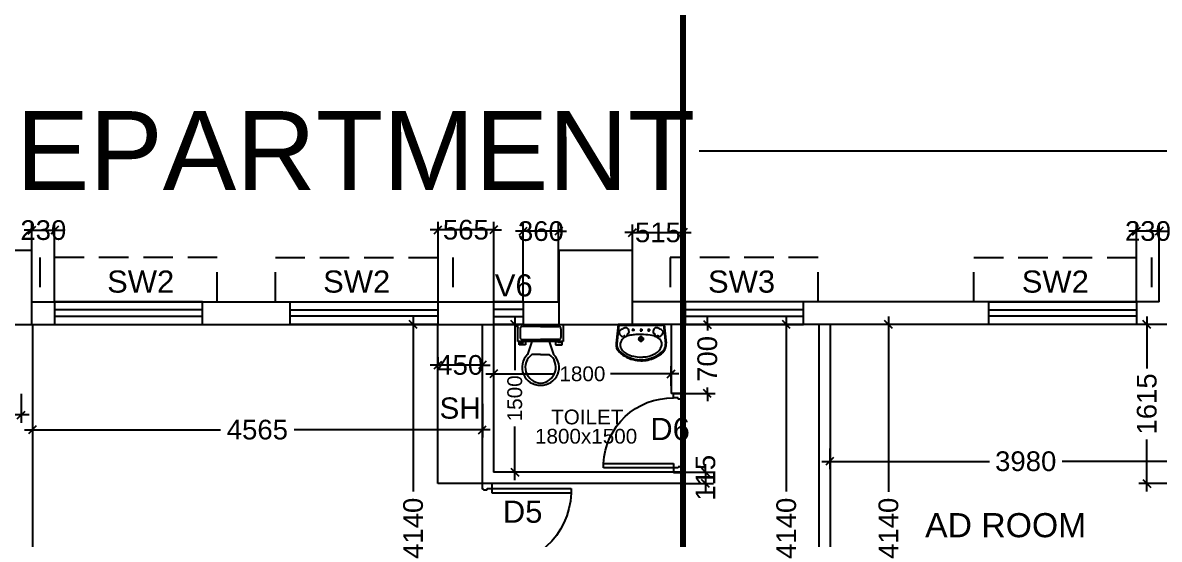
# Model space of a CAD drawing. Extents: x 7620542 to 7843793, y -6476226 to -6093835.
# Drawn here: x 7664083 to 7675615, y -6421825 to -6416580 of the extents above; entities that cross this region are included whole.
import ezdxf
from ezdxf.enums import TextEntityAlignment as Align

# ---------------------------------------------------------------- set-up
doc = ezdxf.new("R2010")
doc.units = 0
doc.header["$LTSCALE"] = 600
doc.header["$MEASUREMENT"] = 0
doc.header["$PDMODE"] = 35
doc.linetypes.add('DASHED', pattern=[0.75, 0.5, -0.25])
doc.layers.get('0').update_dxf_attribs({"linetype": 'CONTINUOUS'})
doc.layers.get('Defpoints').update_dxf_attribs({"linetype": 'CONTINUOUS'})
for name, color, linetype in [('chajja', 7, 'CONTINUOUS'), ('DIM-TEXT', 8, 'CONTINUOUS'), ('DOOR', 32, 'CONTINUOUS'), ('joinery', 7, 'CONTINUOUS'), ('LA-column', 3, 'CONTINUOUS'), ('Room Dim', 1, 'CONTINUOUS'), ('Sections', 10, 'CONTINUOUS'), ('Shleves', 7, 'CONTINUOUS'), ('TEXT', 6, 'CONTINUOUS'), ('Toi-Euip', 8, 'CONTINUOUS'), ('toi-fix', 46, 'CONTINUOUS'), ('Walls', 7, 'CONTINUOUS'), ('WIN', 151, 'CONTINUOUS'), ('Working Dim', 5, 'CONTINUOUS')]:
    doc.layers.add(name, color=color, linetype=linetype)
doc.styles.add('ari', font='arial.ttf')
doc.styles.add('ARIAL', font='arial.ttf')
doc.styles.add('RT', font='romant.shx')
doc.dimstyles.new('int. dim', dxfattribs={"dimtxt": 450, "dimasz": 80, "dimexe": 80, "dimexo": 0, "dimgap": 70, "dimtad": 0, "dimdec": 0, "dimzin": 12, "dimdsep": 46, "dimtxsty": 'ari', "dimblk": 'OBLIQUE', "dimcen": 2, "dimdle": 80, "dimclrd": 256, "dimclre": 256, "dimclrt": 6, "dimadec": 0, "dimazin": 0, "dimtfac": 1, "dimtdec": 0, "dimtix": 1, "dimtmove": 2, "dimatfit": 3, "dimfxl": 1, "dimtolj": 1, "dimtzin": 0, "dimlwd": -1, "dimlwe": -1, "dimarcsym": 0})
doc.dimstyles.new('TEXT', dxfattribs={"dimscale": 0, "dimtxt": 600, "dimasz": 300, "dimexe": 300, "dimexo": 30, "dimgap": 50, "dimtad": 0, "dimdec": 0, "dimzin": 0, "dimdsep": 46, "dimtxsty": 'RT', "dimblk": 'OBLIQUE', "dimcen": 0.09, "dimdle": 300, "dimclrd": 256, "dimclre": 256, "dimclrt": 170, "dimadec": 0, "dimazin": 0, "dimtfac": 1, "dimtdec": 0, "dimtofl": 0, "dimtmove": 2, "dimatfit": 3, "dimfxl": 1, "dimfrac": 2, "dimtolj": 1, "dimtzin": 0, "dimlwd": -1, "dimlwe": -1, "dimarcsym": 0})

# ---------------------------------------------------------------- blocks, each defined once
blk = doc.blocks.new('1000')
at = {"layer": 'DOOR'}
for p, q in [((0, -100), (0, 0)), ((0, 0), (50, 0)), ((50, -100), (0, -100)), ((50, 0), (50, -2)), ((63, -49), (50, -49)), ((50, -49), (50, -100)), ((50, -100), (50, -901)), ((100, -100), (50, -100)), ((63, -13), (61, -13)), ((63, -13), (63, -49)), ((100, -901), (100, -100)), ((837, -13), (837, -49)), ((837, -13), (839, -13)), ((837, -49), (850, -49)), ((850, 0), (850, -2)), ((900, 0), (850, 0)), ((850, -49), (850, -100)), ((850, -100), (900, -100)), ((900, -100), (900, 0)), ((50, -901), (100, -901))]:
    blk.add_line(p, q, dxfattribs=at)
for centre, major_axis, start_param, end_param in [((50, -13), (-7.95, 7.95), 3.926991, 5.497787), ((850, -13), (7.95, 7.95), 0.785398, 2.356194)]:
    blk.add_ellipse(centre, major_axis=major_axis, ratio=1, start_param=start_param, end_param=end_param, dxfattribs=at)
at = {"layer": 'DOOR', "color": 145}
blk.add_ellipse((64, -115), major_axis=(-520, 590), ratio=1, start_param=2.464943, end_param=4.009476, dxfattribs=at)
blk = doc.blocks.new('A$C70ED7303')
at = {"layer": 'toi-fix', "color": 8}
for p, q in [((0, 0), (229, 0)), ((229, 0), (229, -174)), ((-229, 0), (0, 0)), ((-229, -174), (-229, 0)), ((-207, -44), (-207, -131)), ((0, -22), (-185, -22)), ((0, -22), (185, -22)), ((207, -44), (207, -131)), ((229, -174), (-229, -174)), ((-218, -207), (-218, -185)), ((-218, -185), (-174, -185)), ((-153, -207), (-218, -207)), ((-185, -153), (0, -153)), ((-174, -185), (-174, -174)), ((-153, -174), (-153, -207)), ((-87, -174), (-131, -305)), ((185, -153), (0, -153)), ((87, -174), (131, -305)), ((153, -174), (153, -207)), ((153, -207), (218, -207)), ((174, -185), (174, -174)), ((218, -185), (174, -185)), ((218, -207), (218, -185)), ((0, -305), (-87, -305)), ((0, -305), (87, -305))]:
    blk.add_line(p, q, dxfattribs=at)
for centre, major_axis, start_param, end_param in [((-188, -41), (13.6, -13.6), 2.214297, 4.068888), ((188, -41), (13.6, -13.6), 0.643501, 2.498091), ((-188, -134), (-13.6, -13.6), 5.35589, 7.21048), ((188, -134), (-13.6, -13.6), 0.643501, 2.498091), ((-7, -436), (-128, -128), 4.686239, 7.105146), ((5, -435), (-113, -113), 4.541602, 7.039318), ((7, -436), (56, -172), -0.351019, 2.067888), ((-5, -435), (-113, -113), 0.814663, 3.31238)]:
    blk.add_ellipse(centre, major_axis=major_axis, ratio=1, start_param=start_param, end_param=end_param, dxfattribs=at)
blk = doc.blocks.new('A$C5FEC0201')
at = {"layer": 'Toi-Euip'}
for p, q in [((0, 473), (185, 494)), ((0, 465), (191, 487)), ((0, 473), (0, 21)), ((10, 458), (10, 40)), ((54, 310), (54, 337)), ((72, 323), (39, 323)), ((72, 248), (39, 248)), ((54, 236), (54, 262)), ((173, 246), (112, 246)), ((143, 277), (143, 216)), ((67, 169), (39, 169)), ((54, 156), (54, 183)), ((0, 29), (191, 7)), ((0, 21), (185, 0))]:
    blk.add_line(p, q, dxfattribs=at)
for centre, radius in [((54, 323), 6.43), ((54, 248), 6.43), ((143, 246), 21.6), ((143, 246), 15.5), ((143, 246), 10.9), ((54, 169), 6.43)]:
    blk.add_circle(centre, radius, dxfattribs=at)
for centre, radius, start, end in [((-15, 454), 24.7, 11.1451, 53.7785), ((155, 371), 126, 140.5982, 160.4136), ((76, 442), 20.7, 62.4908, 153.191), ((68, 406), 56.9, 34.9669, 71.6496), ((203, 375), 80.1, 113.693, 156.3813), ((191, 356), 94.7, 75.5854, 102.6546), ((195, 411), 83.2, 73.2392, 96.9959), ((198, 409), 78.1, 56.7911, 95.1402), ((173, 329), 126, 27.7975, 70.6946), ((197, 387), 106, 42.34, 78.5521), ((182, 367), 123, 31.8415, 61.2146), ((66, 263), 287, 13.6801, 43.1199), ((66, 397), 34, 151.9192, 201.3561), ((75, 413), 49.2, 215.0585, 257.193), ((73, 396), 31.9, 253.9654, 299.9209), ((114, 361), 26.8, 118.2715, 163.614), ((107, 378), 8.55, 353.1526, 127.3039), ((273, 323), 167, 149.5902, 175.9719), ((120, 410), 8.6, 136.0403, 216.1074), ((101, 427), 17.9, 320.4642, 39.5358), ((121, 409), 8.72, 204.5104, 300.3287), ((73, 260), 247, 0.5187, 31.0564), ((135, 301), 200, 16.9894, 40.6854), ((45, 247), 303, 336.1951, 21.8497), ((898, 213), 801, 171.2228, 177.52), ((830, 250), 732, 180.2431, 185.5482), ((23, 243), 298, 335.4107, 3.8454), ((83, 251), 274, 347.1391, 16.8516), ((75, 79), 49.2, 102.807, 144.9415), ((73, 96), 31.9, 60.0791, 106.0346), ((114, 132), 26.8, 196.386, 241.7285), ((397, 201), 296, 184.2321, 193.8267), ((107, 113), 7.39, 228.2984, 348.6803), ((218, 146), 110, 188.0202, 245.0221), ((164, 170), 140, 301.8603, 338.3132), ((67, 229), 275, 316.2173, 337.6674), ((60, 236), 294, 316.3845, 351.023), ((-16, 41), 25.7, 308.7487, 358.5796), ((66, 95), 34, 158.6439, 208.0808), ((155, 121), 126, 199.5864, 219.4018), ((76, 50), 20.7, 206.809, 297.5092), ((68, 86), 56.9, 288.3504, 325.0331), ((120, 82), 8.6, 143.8926, 223.9597), ((121, 84), 7.73, 75.1523, 157.9307), ((101, 65), 17.9, 320.4642, 39.5358), ((200, 112), 70.9, 246.7779, 302.4081), ((198, 99), 99.5, 262.3942, 318.6169), ((196, 102), 94.4, 267.2238, 318.0895)]:
    blk.add_arc(centre, radius, start, end, dxfattribs=at)
blk = doc.blocks.new('_Oblique')
at = {"color": 0, "linetype": 'ByBlock', "lineweight": -2}
blk.add_line((-0.5, -0.5), (0.5, 0.5), dxfattribs=at)
blk = doc.blocks.new('*D479')
at = {"layer": 'Defpoints', "color": 0, "linetype": 'Continuous', "transparency": 16777216}
for p in [(7682389, -6417883), (7641849, -6419044, 0), (7682389, -6419044, 0)]:
    blk.add_point(p, dxfattribs=at)
at = {"layer": 'DIM-TEXT', "transparency": 16777216}
for p, q in [((7641849, -6419044), (7641849, -6417583)), ((7682389, -6419044), (7682389, -6417583)), ((7641549, -6417883), (7653290, -6417883)), ((7682689, -6417883), (7670948, -6417883))]:
    blk.add_line(p, q, dxfattribs=at)
at = {"layer": 'DIM-TEXT', "linetype": 'Continuous', "transparency": 16777216, "xscale": 300, "yscale": 300, "zscale": 300, "rotation": 180}
blk.add_blockref('_Oblique', (7641849, -6417883), dxfattribs=at)
at = {"layer": 'DIM-TEXT', "linetype": 'Continuous', "transparency": 16777216, "xscale": 300, "yscale": 300, "zscale": 300}
blk.add_blockref('_Oblique', (7682389, -6417883), dxfattribs=at)
at = {"layer": 'DIM-TEXT', "color": 170, "linetype": 'Continuous', "transparency": 16777216, "insert": (7662119, -6417883), "char_height": 750, "attachment_point": 5, "style": 'ari'}
blk.add_mtext('\\A1;{\\H1.067x;ADMINISTRATION DEPARTMENT}', dxfattribs=at)
blk = doc.blocks.new('*D716')
at = {"layer": 'Defpoints', "color": 0, "transparency": 16777216}
for p in [(7660503, -6420348, 5), (7664067, -6420348, 5), (7664067, -6420563)]:
    blk.add_point(p, dxfattribs=at)
at = {"layer": 'Working Dim', "transparency": 16777216}
for p, q in [((7660503, -6420348), (7660503, -6420643)), ((7664067, -6420348), (7664067, -6420643)), ((7660423, -6420563), (7661915, -6420563)), ((7664147, -6420563), (7662654, -6420563))]:
    blk.add_line(p, q, dxfattribs=at)
at = {"layer": 'Working Dim', "transparency": 16777216, "xscale": 80, "yscale": 80, "zscale": 80, "rotation": 180}
blk.add_blockref('_Oblique', (7660503, -6420563), dxfattribs=at)
at = {"layer": 'Working Dim', "transparency": 16777216, "xscale": 80, "yscale": 80, "zscale": 80}
blk.add_blockref('_Oblique', (7664067, -6420563), dxfattribs=at)
at = {"layer": 'Working Dim', "color": 6, "transparency": 16777216, "insert": (7662285, -6420563), "char_height": 200, "attachment_point": 5, "style": 'ari'}
blk.add_mtext('\\A1;3565', dxfattribs=at)
blk = doc.blocks.new('*D718')
at = {"layer": 'Defpoints', "color": 0, "transparency": 16777216}
for p in [(7664181, -6420452, 5), (7668747, -6420451, 5), (7668747, -6420713)]:
    blk.add_point(p, dxfattribs=at)
at = {"layer": 'Working Dim', "transparency": 16777216}
for p, q in [((7664181, -6420452), (7664181, -6420793)), ((7668747, -6420451), (7668747, -6420793)), ((7664101, -6420713), (7666090, -6420713)), ((7668827, -6420713), (7666837, -6420713))]:
    blk.add_line(p, q, dxfattribs=at)
at = {"layer": 'Working Dim', "transparency": 16777216, "xscale": 80, "yscale": 80, "zscale": 80, "rotation": 180}
blk.add_blockref('_Oblique', (7664181, -6420713), dxfattribs=at)
at = {"layer": 'Working Dim', "transparency": 16777216, "xscale": 80, "yscale": 80, "zscale": 80}
blk.add_blockref('_Oblique', (7668747, -6420713), dxfattribs=at)
at = {"layer": 'Working Dim', "color": 6, "transparency": 16777216, "insert": (7666464, -6420713), "char_height": 200, "attachment_point": 5, "style": 'ari'}
blk.add_mtext('\\A1;4565', dxfattribs=at)
blk = doc.blocks.new('*D719')
at = {"layer": 'Defpoints', "color": 0, "transparency": 16777216}
for p in [(7667917, -6419644, 5), (7667474, -6423784, 5), (7668045, -6423784)]:
    blk.add_point(p, dxfattribs=at)
at = {"layer": 'Working Dim', "transparency": 16777216}
for p, q in [((7668045, -6419564), (7668045, -6421341)), ((7667917, -6419644), (7668125, -6419644)), ((7668045, -6423864), (7668045, -6422086)), ((7667474, -6423784), (7668125, -6423784))]:
    blk.add_line(p, q, dxfattribs=at)
at = {"layer": 'Working Dim', "transparency": 16777216, "xscale": 80, "yscale": 80, "zscale": 80}
for p, rotation in [((7668045, -6419644), 90), ((7668045, -6423784), 270)]:
    blk.add_blockref('_Oblique', p, dxfattribs=dict(at, rotation=rotation))
at = {"layer": 'Working Dim', "color": 6, "transparency": 16777216, "insert": (7668045, -6421714), "char_height": 200, "attachment_point": 5, "rotation": 90, "style": 'ari'}
blk.add_mtext('\\A1;4140', dxfattribs=at)
blk = doc.blocks.new('*D721')
at = {"layer": 'Defpoints', "color": 0, "transparency": 16777216}
for p in [(7671637, -6419644, 5), (7671831, -6419644), (7671634, -6423784, 5)]:
    blk.add_point(p, dxfattribs=at)
at = {"layer": 'Working Dim', "transparency": 16777216}
for p, q in [((7671831, -6419564), (7671831, -6421341)), ((7671637, -6419644), (7671911, -6419644)), ((7671831, -6423864), (7671831, -6422086)), ((7671634, -6423784), (7671911, -6423784))]:
    blk.add_line(p, q, dxfattribs=at)
at = {"layer": 'Working Dim', "transparency": 16777216, "xscale": 80, "yscale": 80, "zscale": 80}
for p, rotation in [((7671831, -6419644), 90), ((7671831, -6423784), 270)]:
    blk.add_blockref('_Oblique', p, dxfattribs=dict(at, rotation=rotation))
at = {"layer": 'Working Dim', "color": 6, "transparency": 16777216, "insert": (7671831, -6421714), "char_height": 200, "attachment_point": 5, "rotation": 90, "style": 'ari'}
blk.add_mtext('\\A1;4140', dxfattribs=at)
blk = doc.blocks.new('*D722')
at = {"layer": 'Defpoints', "color": 0, "transparency": 16777216}
for p in [(7670662, -6420146), (7670662, -6420267, 5), (7668862, -6420345, 5)]:
    blk.add_point(p, dxfattribs=at)
at = {"layer": 'Working Dim', "transparency": 16777216}
for p, q in [((7668862, -6420345), (7668862, -6420066)), ((7670662, -6420267), (7670662, -6420066)), ((7668782, -6420146), (7669475, -6420146)), ((7670742, -6420146), (7670048, -6420146))]:
    blk.add_line(p, q, dxfattribs=at)
at = {"layer": 'Working Dim', "transparency": 16777216, "xscale": 80, "yscale": 80, "zscale": 80, "rotation": 180}
blk.add_blockref('_Oblique', (7668862, -6420146), dxfattribs=at)
at = {"layer": 'Working Dim', "transparency": 16777216, "xscale": 80, "yscale": 80, "zscale": 80}
blk.add_blockref('_Oblique', (7670662, -6420146), dxfattribs=at)
at = {"layer": 'Working Dim', "color": 6, "transparency": 16777216, "insert": (7669762, -6420146), "char_height": 150, "attachment_point": 5, "style": 'ari'}
blk.add_mtext('\\A1;1800', dxfattribs=at)
blk = doc.blocks.new('*D723')
at = {"layer": 'Defpoints', "color": 0, "transparency": 16777216}
for p in [(7669076, -6419644), (7669149, -6419644, 5), (7669149, -6421144, 5)]:
    blk.add_point(p, dxfattribs=at)
at = {"layer": 'Working Dim', "transparency": 16777216}
for p, q in [((7669076, -6419564), (7669076, -6420107)), ((7669149, -6419644), (7668996, -6419644)), ((7669076, -6421224), (7669076, -6420680)), ((7669149, -6421144), (7668996, -6421144))]:
    blk.add_line(p, q, dxfattribs=at)
at = {"layer": 'Working Dim', "transparency": 16777216, "xscale": 80, "yscale": 80, "zscale": 80}
for p, rotation in [((7669076, -6419644), 90), ((7669076, -6421144), 270)]:
    blk.add_blockref('_Oblique', p, dxfattribs=dict(at, rotation=rotation))
at = {"layer": 'Working Dim', "color": 6, "transparency": 16777216, "insert": (7669076, -6420394), "char_height": 150, "attachment_point": 5, "rotation": 90, "style": 'ari'}
blk.add_mtext('\\A1;1500', dxfattribs=at)
blk = doc.blocks.new('*D724')
at = {"layer": 'Defpoints', "color": 0, "transparency": 16777216}
for p in [(7672271, -6420904, 5), (7676250, -6420904, 2), (7676250, -6421034)]:
    blk.add_point(p, dxfattribs=at)
at = {"layer": 'Working Dim', "transparency": 16777216}
for p, q in [((7672271, -6420904), (7672271, -6421114)), ((7676250, -6420904), (7676250, -6421114)), ((7672191, -6421034), (7673892, -6421034)), ((7676330, -6421034), (7674629, -6421034))]:
    blk.add_line(p, q, dxfattribs=at)
at = {"layer": 'Working Dim', "transparency": 16777216, "xscale": 80, "yscale": 80, "zscale": 80, "rotation": 180}
blk.add_blockref('_Oblique', (7672271, -6421034), dxfattribs=at)
at = {"layer": 'Working Dim', "transparency": 16777216, "xscale": 80, "yscale": 80, "zscale": 80}
blk.add_blockref('_Oblique', (7676250, -6421034), dxfattribs=at)
at = {"layer": 'Working Dim', "color": 6, "transparency": 16777216, "insert": (7674260, -6421034), "char_height": 200, "attachment_point": 5, "style": 'ari'}
blk.add_mtext('\\A1;3980', dxfattribs=at)
blk = doc.blocks.new('*D725')
at = {"layer": 'Defpoints', "color": 0, "transparency": 16777216}
for p in [(7673054, -6419644, 5), (7672868, -6423784), (7673051, -6423784, 5)]:
    blk.add_point(p, dxfattribs=at)
at = {"layer": 'Working Dim', "transparency": 16777216}
for p, q in [((7672868, -6419564), (7672868, -6421342)), ((7673054, -6419644), (7672788, -6419644)), ((7672868, -6423864), (7672868, -6422086)), ((7673051, -6423784), (7672788, -6423784))]:
    blk.add_line(p, q, dxfattribs=at)
at = {"layer": 'Working Dim', "transparency": 16777216, "xscale": 80, "yscale": 80, "zscale": 80}
for p, rotation in [((7672868, -6419644), 90), ((7672868, -6423784), 270)]:
    blk.add_blockref('_Oblique', p, dxfattribs=dict(at, rotation=rotation))
at = {"layer": 'Working Dim', "color": 6, "transparency": 16777216, "insert": (7672868, -6421714), "char_height": 200, "attachment_point": 5, "rotation": 90, "style": 'ari'}
blk.add_mtext('\\A1;4140', dxfattribs=at)
blk = doc.blocks.new('*D842')
at = {"layer": 'Defpoints', "color": 0, "linetype": 'Continuous', "transparency": 16777216}
for p in [(7682459, -6413785, 1), (7641549, -6414395, -3), (7641549, -6415531)]:
    blk.add_point(p, dxfattribs=at)
at = {"layer": 'DIM-TEXT', "transparency": 16777216}
for p, q in [((7682459, -6413785), (7682459, -6415831)), ((7641549, -6414395), (7641549, -6415831)), ((7641249, -6415531), (7650977, -6415531)), ((7682759, -6415531), (7673031, -6415531))]:
    blk.add_line(p, q, dxfattribs=at)
at = {"layer": 'DIM-TEXT', "linetype": 'Continuous', "transparency": 16777216, "xscale": 300, "yscale": 300, "zscale": 300, "rotation": 180}
blk.add_blockref('_Oblique', (7641549, -6415531), dxfattribs=at)
at = {"layer": 'DIM-TEXT', "linetype": 'Continuous', "transparency": 16777216, "xscale": 300, "yscale": 300, "zscale": 300}
blk.add_blockref('_Oblique', (7682459, -6415531), dxfattribs=at)
at = {"layer": 'DIM-TEXT', "color": 170, "linetype": 'Continuous', "transparency": 16777216, "insert": (7662004, -6415531), "char_height": 750, "attachment_point": 5, "style": 'ari'}
blk.add_mtext('\\A1;{\\H1.067X;GENERAL MEDICINE (FEMALE - 30 Beds )}', dxfattribs=at)
blk = doc.blocks.new('*D1053')
at = {"layer": 'Defpoints', "color": 0, "transparency": 16777216}
for p in [(7668297, -6420056), (7668297, -6420069, -4), (7668747, -6420069)]:
    blk.add_point(p, dxfattribs=at)
at = {"layer": 'Working Dim', "transparency": 16777216}
for p, q in [((7668297, -6420069), (7668297, -6419976)), ((7668747, -6420069), (7668747, -6419976)), ((7668297, -6420056), (7668217, -6420056)), ((7668747, -6420056), (7668297, -6420056)), ((7668747, -6420056), (7668827, -6420056))]:
    blk.add_line(p, q, dxfattribs=at)
at = {"layer": 'Working Dim', "transparency": 16777216, "xscale": 80, "yscale": 80, "zscale": 80}
blk.add_blockref('_Oblique', (7668297, -6420056), dxfattribs=at)
at = {"layer": 'Working Dim', "transparency": 16777216, "xscale": 80, "yscale": 80, "zscale": 80, "rotation": 180}
blk.add_blockref('_Oblique', (7668747, -6420056), dxfattribs=at)
at = {"layer": 'Working Dim', "color": 6, "transparency": 16777216, "insert": (7668522, -6420056), "char_height": 200, "attachment_point": 5, "style": 'ari'}
blk.add_mtext('\\A1;450', dxfattribs=at)
blk = doc.blocks.new('*D1054')
at = {"layer": 'Defpoints', "color": 0, "transparency": 16777216}
for p in [(7670780, -6419644), (7670777, -6420344), (7671030, -6420344)]:
    blk.add_point(p, dxfattribs=at)
at = {"layer": 'Working Dim', "transparency": 16777216}
for p, q in [((7671030, -6419644), (7671030, -6419564)), ((7670780, -6419644), (7671110, -6419644)), ((7671030, -6419644), (7671030, -6419704)), ((7671030, -6420344), (7671030, -6420284)), ((7670777, -6420344), (7671110, -6420344)), ((7671030, -6420344), (7671030, -6420424))]:
    blk.add_line(p, q, dxfattribs=at)
at = {"layer": 'Working Dim', "transparency": 16777216, "xscale": 80, "yscale": 80, "zscale": 80}
for p, rotation in [((7671030, -6419644), 270), ((7671030, -6420344), 90)]:
    blk.add_blockref('_Oblique', p, dxfattribs=dict(at, rotation=rotation))
at = {"layer": 'Working Dim', "color": 6, "transparency": 16777216, "insert": (7671030, -6419994), "char_height": 200, "attachment_point": 5, "rotation": 90, "style": 'ari'}
blk.add_mtext('\\A1;700', dxfattribs=at)
blk = doc.blocks.new('*D1055')
at = {"layer": 'Defpoints', "color": 0, "transparency": 16777216}
for p in [(7670748, -6421144), (7670777, -6421259), (7671011, -6421259)]:
    blk.add_point(p, dxfattribs=at)
at = {"layer": 'Working Dim', "transparency": 16777216}
for p, q in [((7671011, -6421144), (7671011, -6421064)), ((7670748, -6421144), (7671091, -6421144)), ((7671011, -6421144), (7671011, -6421259)), ((7670777, -6421259), (7671091, -6421259)), ((7671011, -6421259), (7671011, -6421339))]:
    blk.add_line(p, q, dxfattribs=at)
at = {"layer": 'Working Dim', "transparency": 16777216, "xscale": 80, "yscale": 80, "zscale": 80}
for p, rotation in [((7671011, -6421144), 270), ((7671011, -6421259), 90)]:
    blk.add_blockref('_Oblique', p, dxfattribs=dict(at, rotation=rotation))
at = {"layer": 'Working Dim', "color": 6, "transparency": 16777216, "insert": (7671011, -6421201), "char_height": 200, "attachment_point": 5, "rotation": 90, "style": 'ari'}
blk.add_mtext('\\A1;115', dxfattribs=at)
blk = doc.blocks.new('*D1060')
at = {"layer": 'Defpoints', "color": 0, "transparency": 16777216}
for p in [(7675800, -6419644, -3), (7675489, -6421259), (7675800, -6421259, -6)]:
    blk.add_point(p, dxfattribs=at)
at = {"layer": 'Working Dim', "transparency": 16777216}
for p, q in [((7675489, -6419564), (7675489, -6420091)), ((7675800, -6419644), (7675409, -6419644)), ((7675489, -6421339), (7675489, -6420811)), ((7675800, -6421259), (7675409, -6421259))]:
    blk.add_line(p, q, dxfattribs=at)
at = {"layer": 'Working Dim', "transparency": 16777216, "xscale": 80, "yscale": 80, "zscale": 80}
for p, rotation in [((7675489, -6419644), 90), ((7675489, -6421259), 270)]:
    blk.add_blockref('_Oblique', p, dxfattribs=dict(at, rotation=rotation))
at = {"layer": 'Working Dim', "color": 6, "transparency": 16777216, "insert": (7675489, -6420451), "char_height": 200, "attachment_point": 5, "rotation": 90, "style": 'ari'}
blk.add_mtext('\\A1;1615', dxfattribs=at)
blk = doc.blocks.new('*D1068')
at = {"layer": 'Defpoints', "color": 0, "transparency": 16777216}
for p in [(7664407, -6418687), (7664177, -6419414, 2), (7664407, -6419414)]:
    blk.add_point(p, dxfattribs=at)
at = {"layer": 'Working Dim', "transparency": 16777216}
for p, q in [((7664177, -6418687), (7664097, -6418687)), ((7664177, -6419414), (7664177, -6418607)), ((7664177, -6418687), (7664407, -6418687)), ((7664407, -6419414), (7664407, -6418607)), ((7664407, -6418687), (7664487, -6418687))]:
    blk.add_line(p, q, dxfattribs=at)
at = {"layer": 'Working Dim', "transparency": 16777216, "xscale": 80, "yscale": 80, "zscale": 80}
blk.add_blockref('_Oblique', (7664177, -6418687), dxfattribs=at)
at = {"layer": 'Working Dim', "transparency": 16777216, "xscale": 80, "yscale": 80, "zscale": 80, "rotation": 180}
blk.add_blockref('_Oblique', (7664407, -6418687), dxfattribs=at)
at = {"layer": 'Working Dim', "color": 6, "transparency": 16777216, "insert": (7664292, -6418687), "char_height": 200, "attachment_point": 5, "style": 'ari'}
blk.add_mtext('\\A1;230', dxfattribs=at)
blk = doc.blocks.new('*D1069')
at = {"layer": 'Defpoints', "color": 0, "transparency": 16777216}
for p in [(7668297, -6418683), (7668297, -6419414), (7668862, -6419414)]:
    blk.add_point(p, dxfattribs=at)
at = {"layer": 'Working Dim', "transparency": 16777216}
for p, q in [((7668297, -6418683), (7668217, -6418683)), ((7668297, -6419414), (7668297, -6418603)), ((7668862, -6418683), (7668297, -6418683)), ((7668862, -6419414), (7668862, -6418603)), ((7668862, -6418683), (7668942, -6418683))]:
    blk.add_line(p, q, dxfattribs=at)
at = {"layer": 'Working Dim', "transparency": 16777216, "xscale": 80, "yscale": 80, "zscale": 80}
blk.add_blockref('_Oblique', (7668297, -6418683), dxfattribs=at)
at = {"layer": 'Working Dim', "transparency": 16777216, "xscale": 80, "yscale": 80, "zscale": 80, "rotation": 180}
blk.add_blockref('_Oblique', (7668862, -6418683), dxfattribs=at)
at = {"layer": 'Working Dim', "color": 6, "transparency": 16777216, "insert": (7668579, -6418683), "char_height": 200, "attachment_point": 5, "style": 'ari'}
blk.add_mtext('\\A1;565', dxfattribs=at)
blk = doc.blocks.new('*D1070')
at = {"layer": 'Defpoints', "color": 0, "transparency": 16777216}
for p in [(7669162, -6418697), (7669162, -6419414), (7669521, -6419414)]:
    blk.add_point(p, dxfattribs=at)
at = {"layer": 'Working Dim', "transparency": 16777216}
for p, q in [((7669162, -6418697), (7669082, -6418697)), ((7669162, -6419414), (7669162, -6418617)), ((7669521, -6418697), (7669162, -6418697)), ((7669521, -6419414), (7669521, -6418617)), ((7669521, -6418697), (7669601, -6418697))]:
    blk.add_line(p, q, dxfattribs=at)
at = {"layer": 'Working Dim', "transparency": 16777216, "xscale": 80, "yscale": 80, "zscale": 80}
blk.add_blockref('_Oblique', (7669162, -6418697), dxfattribs=at)
at = {"layer": 'Working Dim', "transparency": 16777216, "xscale": 80, "yscale": 80, "zscale": 80, "rotation": 180}
blk.add_blockref('_Oblique', (7669521, -6418697), dxfattribs=at)
at = {"layer": 'Working Dim', "color": 6, "transparency": 16777216, "insert": (7669341, -6418697), "char_height": 200, "attachment_point": 5, "style": 'ari'}
blk.add_mtext('\\A1;360', dxfattribs=at)
blk = doc.blocks.new('*D1071')
at = {"layer": 'Defpoints', "color": 0, "transparency": 16777216}
for p in [(7670786, -6418710), (7670271, -6419414, 5), (7670786, -6419414)]:
    blk.add_point(p, dxfattribs=at)
at = {"layer": 'Working Dim', "transparency": 16777216}
for p, q in [((7670271, -6418710), (7670191, -6418710)), ((7670271, -6419414), (7670271, -6418630)), ((7670271, -6418710), (7670786, -6418710)), ((7670786, -6419414), (7670786, -6418630)), ((7670786, -6418710), (7670866, -6418710))]:
    blk.add_line(p, q, dxfattribs=at)
at = {"layer": 'Working Dim', "transparency": 16777216, "xscale": 80, "yscale": 80, "zscale": 80}
blk.add_blockref('_Oblique', (7670271, -6418710), dxfattribs=at)
at = {"layer": 'Working Dim', "transparency": 16777216, "xscale": 80, "yscale": 80, "zscale": 80, "rotation": 180}
blk.add_blockref('_Oblique', (7670786, -6418710), dxfattribs=at)
at = {"layer": 'Working Dim', "color": 6, "transparency": 16777216, "insert": (7670528, -6418710), "char_height": 200, "attachment_point": 5, "style": 'ari'}
blk.add_mtext('\\A1;515', dxfattribs=at)
blk = doc.blocks.new('*D1072')
at = {"layer": 'Defpoints', "color": 0, "transparency": 16777216}
for p in [(7675385, -6418696), (7675385, -6419414), (7675615, -6419414)]:
    blk.add_point(p, dxfattribs=at)
at = {"layer": 'Working Dim', "transparency": 16777216}
for p, q in [((7675385, -6418696), (7675305, -6418696)), ((7675385, -6419414), (7675385, -6418616)), ((7675615, -6418696), (7675385, -6418696)), ((7675615, -6419414), (7675615, -6418616)), ((7675615, -6418696), (7675695, -6418696))]:
    blk.add_line(p, q, dxfattribs=at)
at = {"layer": 'Working Dim', "transparency": 16777216, "xscale": 80, "yscale": 80, "zscale": 80}
blk.add_blockref('_Oblique', (7675385, -6418696), dxfattribs=at)
at = {"layer": 'Working Dim', "transparency": 16777216, "xscale": 80, "yscale": 80, "zscale": 80, "rotation": 180}
blk.add_blockref('_Oblique', (7675615, -6418696), dxfattribs=at)
at = {"layer": 'Working Dim', "color": 6, "transparency": 16777216, "insert": (7675500, -6418696), "char_height": 200, "attachment_point": 5, "style": 'ari'}
blk.add_mtext('\\A1;230', dxfattribs=at)

msp = doc.modelspace()

# ---------------------------------------------------------------- linework, layer by layer
at = {"layer": 'chajja', "color": 7, "linetype": 'DASHED', "elevation": -14.83}
for points in [[(7666057.052, -6419413.737), (7666057.052, -6418963.737), (7664257.052, -6418963.738), (7664257.052, -6419413.738)], [(7666646.552, -6419413.706), (7666646.552, -6418963.706), (7668446.552, -6418963.706), (7668446.552, -6419413.706)], [(7672154.052, -6419413.771), (7672154.052, -6418963.771), (7670654.052, -6418963.772), (7670654.052, -6419413.772)], [(7673735.053, -6419413.771), (7673735.053, -6418963.771), (7675535.053, -6418963.772), (7675535.053, -6419413.772)]]:
    msp.add_lwpolyline(points, dxfattribs=at)
at = {"layer": 'LA-column', "color": 2, "flags": 128}
for points, elevation in [([(7663427.142, -6419643.722), (7664177.142, -6419643.722), (7664177.142, -6418893.722), (7663427.142, -6418893.722)], -12.739), ([(7669521.14, -6419643.706), (7670271.14, -6419643.706), (7670271.14, -6418893.706), (7669521.14, -6418893.706)], -9.699), ([(7669521.14, -6419643.706), (7670271.14, -6419643.706), (7670271.14, -6418893.706), (7669521.14, -6418893.706)], -9.699)]:
    msp.add_lwpolyline(points, close=True, dxfattribs=dict(at, elevation=elevation))
at = {"layer": 'Sections', "linetype": 'DASHED', "lineweight": 0, "ltscale": 2, "const_width": 60, "elevation": -14.83, "flags": 128}
msp.add_lwpolyline([(7670782.853, -6460853.906), (7671915.506, -6461401.774), (7670782.853, -6461401.774), (7670782.853, -6331751.836), (7671915.506, -6331751.836), (7670782.853, -6332299.705)], dxfattribs=at)
at = {"layer": 'Shleves'}
for p, q in [((7668296.552, -6421258.723, -18.589), (7668296.552, -6419643.723, -18.589)), ((7668746.552, -6421258.723, -18.589), (7668296.552, -6421258.723, -18.589))]:
    msp.add_line(p, q, dxfattribs=at)
at = {"layer": 'Walls', "linetype": 'Continuous'}
for p, q in [((7664177.052, -6419413.71, -14.83), (7669521.052, -6419413.71, -14.83)), ((7675615.053, -6419413.726, -14.83), (7670271.052, -6419413.726, -14.83)), ((7664177.052, -6419643.71, -14.83), (7669521.052, -6419643.71, -14.83)), ((7664182.053, -6419643.723, -14.83), (7664182.053, -6423783.723, -14.83)), ((7668746.552, -6419643.707, -14.83), (7668746.552, -6421258.723, -14.83)), ((7668861.552, -6419643.707, -14.83), (7668861.552, -6421143.723, -14.83)), ((7675615.053, -6419643.726, -14.83), (7670271.052, -6419643.726, -14.83)), ((7670661.552, -6419643.689, -14.83), (7670661.552, -6420343.723, -14.83)), ((7670776.552, -6419643.689, -14.83), (7670776.552, -6420343.723, -14.83)), ((7672161.552, -6419643.689, -14.83), (7672161.552, -6423783.723, -14.83)), ((7672276.552, -6419643.689, -14.83), (7672276.552, -6423783.723, -14.83)), ((7670776.552, -6420343.723, -14.83), (7670661.552, -6420343.723, -14.83)), ((7670661.552, -6421143.723, -14.83), (7668861.552, -6421143.723, -14.83)), ((7670776.552, -6421143.723, -14.83), (7670661.552, -6421143.723, -14.83)), ((7670776.552, -6421143.723, -14.83), (7670776.552, -6421258.723, -14.83)), ((7670776.552, -6421258.723, -14.83), (7668746.552, -6421258.723, -14.83))]:
    msp.add_line(p, q, dxfattribs=at)
at = {"layer": 'WIN', "linetype": 'Continuous'}
for p, q in [((7669161.552, -6419413.703, -14.83), (7668861.552, -6419413.703, -14.83)), ((7668861.552, -6419413.703, -14.83), (7668861.552, -6419643.703, -14.83)), ((7669161.552, -6419413.703, -14.83), (7669161.552, -6419643.703, -14.83)), ((7669161.552, -6419643.703, -14.83), (7668861.552, -6419643.703, -14.83))]:
    msp.add_line(p, q, dxfattribs=at)
at = {"layer": 'WIN', "linetype": 'DASHED', "ltscale": 300}
for p, q in [((7669161.552, -6419490.37, -14.83), (7668861.552, -6419490.37, -14.83)), ((7669161.552, -6419567.037, -14.83), (7668861.552, -6419567.037, -14.83))]:
    msp.add_line(p, q, dxfattribs=at)
at = {"layer": 'WIN', "linetype": 'Continuous', "elevation": -14.83}
for points in [[(7665907.052, -6419413.738), (7664407.052, -6419413.738), (7664407.052, -6419643.738), (7665907.052, -6419643.738)], [(7665907.052, -6419496.522), (7664407.052, -6419496.522), (7664407.052, -6419560.955), (7665907.052, -6419560.955)], [(7666796.552, -6419413.706), (7668296.552, -6419413.706), (7668296.552, -6419643.707), (7666796.552, -6419643.707)], [(7666796.552, -6419496.49), (7668296.552, -6419496.49), (7668296.552, -6419560.923), (7666796.552, -6419560.923)], [(7672004.052, -6419413.772), (7670804.052, -6419413.772), (7670804.052, -6419643.772), (7672004.052, -6419643.772)], [(7672004.052, -6419496.555), (7670804.052, -6419496.555), (7670804.052, -6419560.989), (7672004.052, -6419560.989)], [(7673885.053, -6419413.772), (7675385.053, -6419413.772), (7675385.053, -6419643.772), (7673885.053, -6419643.772)], [(7673885.053, -6419496.555), (7675385.053, -6419496.555), (7675385.053, -6419560.989), (7673885.053, -6419560.989)]]:
    msp.add_lwpolyline(points, close=True, dxfattribs=at)

# ---------------------------------------------------------------- block references
at = {"layer": 'DOOR', "linetype": 'Continuous'}
for p, xscale, yscale, zscale, rotation in [((7670776.552, -6421145.933, -14.83), -0.8888926599174979, 0.8888926599174738, 0.8888926598955251, 269.9999866731835), ((7668746.552, -6421258.723, -14.83), -1.000004234723773, 1.000004234723747, 1.000004236316379, 89.99998676656455)]:
    msp.add_blockref('1000', p, dxfattribs=dict(at, xscale=xscale, yscale=yscale, zscale=zscale, rotation=rotation))
at = {"layer": 'Toi-Euip', "xscale": 1.032431937754154, "yscale": 1.032431937754154, "zscale": 1.032431937754154, "rotation": 270}
msp.add_blockref('A$C5FEC0201', (7670103.23, -6419643.726, -14.83), dxfattribs=at)
at = {"layer": 'toi-fix', "linetype": 'Continuous'}
msp.add_blockref('A$C70ED7303', (7669337.498, -6419643.707, -14.83), dxfattribs=at)

# ---------------------------------------------------------------- texts
at = {"layer": 'joinery', "style": 'ari'}
for s, p in [('SW2', (7665279.818, -6419320.848, -14.83)), ('SW2', (7667471.671, -6419320.816, -14.83)), ('V6', (7669065.416, -6419359.475, -14.83)), ('SW3', (7671376.818, -6419320.881, -14.83)), ('SW2', (7674560.172, -6419320.881, -14.83)), ('D6', (7670651.737, -6420818.009, -14.83)), ('D5', (7669155.355, -6421657.684, -14.83))]:
    msp.add_text(s, height=225, dxfattribs=at).set_placement(p, align=Align.CENTER)
at = {"layer": 'Room Dim', "style": 'ARIAL'}
msp.add_text('1800x1500', height=150, dxfattribs=at).set_placement((7669799.41, -6420853.862, -14.83), align=Align.CENTER)
at = {"layer": 'Shleves', "color": 10, "style": 'ARIAL', "width": 1}
for p in [(7668311.98, -6420600.857, -47.666), (7668311.98, -6420600.857, -42.535)]:
    msp.add_text('SH', height=216, dxfattribs=at).set_placement(p)
at = {"layer": 'TEXT', "color": 7, "style": 'ARIAL'}
for s, height, p in [('TOILET', 150, (7669811.275, -6420658.067, -14.83)), ('AD ROOM', 245, (7674056.832, -6421804.591, -14.83))]:
    msp.add_text(s, height=height, dxfattribs=at).set_placement(p, align=Align.CENTER)

# ---------------------------------------------------------------- dimensions: what is measured, and where the dimension line sits
at = {"layer": 'DIM-TEXT', "linetype": 'Continuous'}
for base, p1, p2, text, picture, middle in [((7641549.093, -6415531.424, -11.745), (7682459.232, -6413784.789, -10.714), (7641549.093, -6414394.742, -14.83), '{\\H1.067X;GENERAL MEDICINE (FEMALE - 30 Beds )}', '*D842', (7662004.163, -6415531.424, -11.745)), ((7682389.053, -6417883.041, -13.458), (7641848.913, -6419043.69, -13.806), (7682389.053, -6419043.691, -13.806), '{\\H1.067x;ADMINISTRATION DEPARTMENT}', '*D479', (7662118.983, -6417883.041, -13.458))]:
    dim = msp.add_linear_dim(base=base, p1=p1, p2=p2, text=text, dimstyle='TEXT', override={"dimscale": 1, "dimtxt": 750, "dimexo": 0, "dimtxsty": 'ari'}, dxfattribs=at)
    dim.commit()
    dim.dimension.update_dxf_attribs({"geometry": picture, "text_midpoint": middle})
at = {"layer": 'Working Dim'}
for base, p1, p2, override, picture, middle in [((7664407.052, -6418687.04, -14.83), (7664177.142, -6419413.71, -12.739), (7664407.052, -6419413.71, -14.83), {"dimtxt": 200, "dimarcsym": 1}, '*D1068', (7664292.097, -6418687.04, -14.83)), ((7668296.552, -6418683.034, -14.83), (7668861.552, -6419413.703, -14.83), (7668296.552, -6419413.703, -14.83), {"dimtxt": 200, "dimarcsym": 1}, '*D1069', (7668579.052, -6418683.034, -14.83)), ((7669161.5519, -6418697.0862, -14.8305), (7669521.0523, -6419413.7098, -14.8305), (7669161.5519, -6419413.7033, -14.8305), {"dimtxt": 200, "dimarcsym": 1}, '*D1070', (7669341.3021, -6418697.0862, -14.8305)), ((7670785.853, -6418709.811, -14.83), (7670271.14, -6419413.726, -9.699), (7670785.853, -6419413.726, -14.83), {"dimtxt": 200, "dimarcsym": 1}, '*D1071', (7670528.496, -6418709.811, -14.83)), ((7675385.053, -6418695.93, -14.83), (7675615.053, -6419413.726, -14.83), (7675385.053, -6419413.726, -14.83), {"dimtxt": 200, "dimarcsym": 1}, '*D1072', (7675500.053, -6418695.93, -14.83)), ((7668296.552, -6420056.488, -14.83), (7668746.552, -6420069.023, -14.83), (7668296.552, -6420069.023, -18.589), {"dimtxt": 200, "dimarcsym": 1}, '*D1053', (7668521.552, -6420056.488, -14.83)), ((7670661.552, -6420146.441, -14.83), (7668861.552, -6420344.911, -9.699), (7670661.552, -6420266.778, -9.699), {"dimtxt": 150}, '*D722', (7669761.552, -6420146.441, -14.83)), ((7664067.053, -6420562.972, -14.83), (7660502.552, -6420347.558, -9.699), (7664067.053, -6420347.558, -9.699), {"dimtxt": 200}, '*D716', (7662284.802, -6420562.972, -14.83)), ((7668746.552, -6420713.133, -14.83), (7664181.053, -6420452.452, -9.699), (7668746.552, -6420451.215, -9.699), {"dimtxt": 200}, '*D718', (7666463.802, -6420713.133, -14.83)), ((7676250.053, -6421034.191, -14.83), (7672270.552, -6420904.184, -9.699), (7676250.053, -6420904.184, -12.739), {"dimtxt": 200}, '*D724', (7674260.302, -6421034.191, -14.83))]:
    dim = msp.add_linear_dim(base=base, p1=p1, p2=p2, dimstyle='int. dim', override=override, dxfattribs=at)
    dim.commit()
    dim.dimension.update_dxf_attribs({"geometry": picture, "text_midpoint": middle})
for base, p1, p2, override, picture, middle in [((7668044.728, -6423783.723, -14.83), (7667917.382, -6419643.71, -9.699), (7667474.18, -6423783.723, -9.699), {"dimtxt": 200}, '*D719', (7668044.728, -6421713.717, -14.83)), ((7669076.137, -6419643.71, -14.83), (7669149.381, -6421143.723, -9.699), (7669149.381, -6419643.71, -9.699), {"dimtxt": 150}, '*D723', (7669076.137, -6420393.717, -14.83)), ((7671029.598, -6420343.723, -14.83), (7670779.552, -6419643.726, -14.83), (7670776.552, -6420343.723, -14.83), {"dimtxt": 200, "dimarcsym": 1}, '*D1054', (7671029.598, -6419993.725, -14.83)), ((7671831.146, -6419643.726, -14.83), (7671633.954, -6423783.723, -9.699), (7671636.954, -6419643.726, -9.699), {"dimtxt": 200}, '*D721', (7671831.146, -6421713.725, -14.83)), ((7672868, -6423784.157, -14.83), (7673053.798, -6419643.726, -9.699), (7673051.483, -6423784.157, -9.699), {"dimtxt": 200}, '*D725', (7672868, -6421713.941, -14.83)), ((7675488.527, -6421258.726, -14.83), (7675800.054, -6419643.707, -18.241), (7675800.054, -6421258.726, -21.28), {"dimtxt": 200, "dimarcsym": 1}, '*D1060', (7675488.527, -6420451.216, -14.83)), ((7671010.639, -6421258.723, -14.83), (7670747.921, -6421143.723, -14.83), (7670776.552, -6421258.723, -14.83), {"dimtxt": 200, "dimarcsym": 1}, '*D1055', (7671010.639, -6421201.223, -14.83))]:
    dim = msp.add_linear_dim(base=base, p1=p1, p2=p2, angle=90, dimstyle='int. dim', override=override, dxfattribs=at)
    dim.commit()
    dim.dimension.update_dxf_attribs({"geometry": picture, "text_midpoint": middle})

doc.saveas('drawing.dxf')
